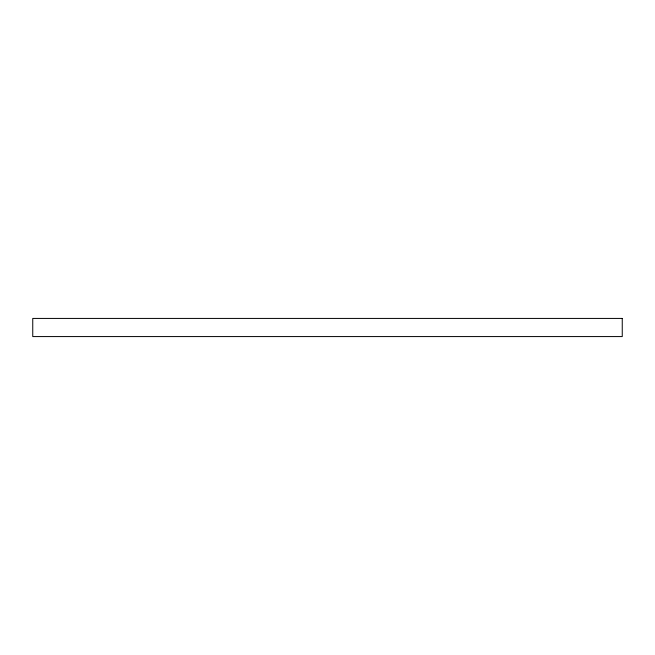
<?xml version="1.0" encoding="UTF-8"?>
<svg xmlns="http://www.w3.org/2000/svg" width="655" height="655" viewBox="0 0 655 655"><rect width="100%" height="100%" fill="white"/><g stroke="black" fill="none" stroke-linecap="round" stroke-linejoin="round"><path stroke-width="0.98" d="M622.25 318.428L32.75 318.428L32.75 336.572L622.25 336.572L622.25 318.428"/></g></svg>
